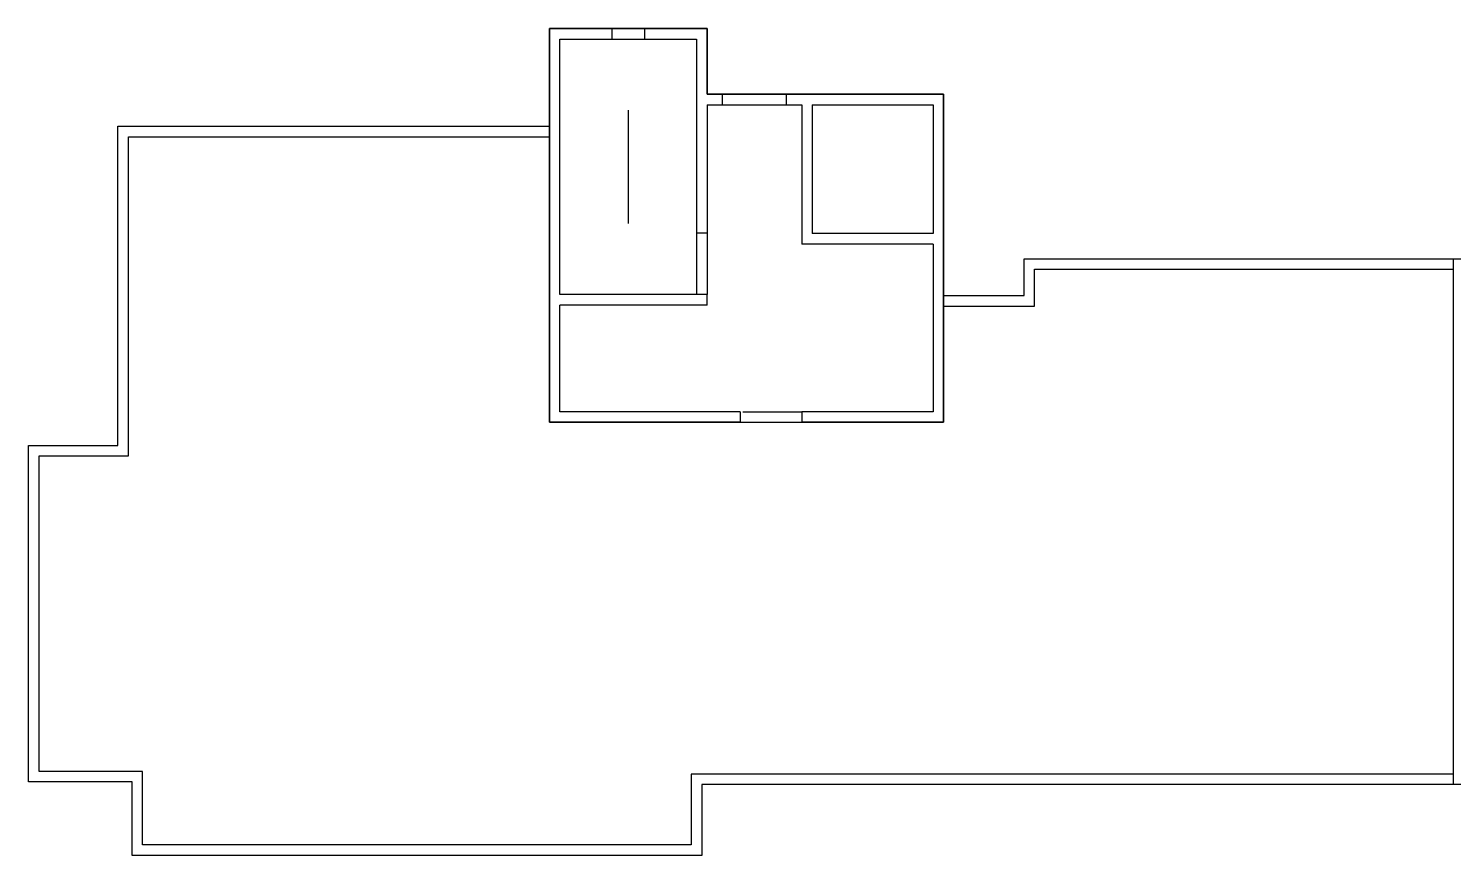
# Model space of a CAD drawing. Header units: metres. Extents: x -681087 to 1033303, y 74272 to 2630761.
# Drawn here: x 661064 to 688174, y 2105634 to 2121364 of the extents above; entities that cross this region are included whole.
import ezdxf

# ---------------------------------------------------------------- set-up
doc = ezdxf.new("R2010")
doc.units = ezdxf.units.M
for name, color, linetype in [('SKELETON_CLEAN', 7, 'Continuous'), ('SKELETON_ISOLATED', 1, 'Continuous'), ('SKELETON_ORIGINAL', 8, 'Continuous')]:
    doc.layers.add(name, color=color, linetype=linetype)

msp = doc.modelspace()

# ---------------------------------------------------------------- linework, layer by layer
at = {"layer": 'SKELETON_CLEAN'}
for p, q in [((670974, 2116689), (670974, 2121364)), ((670974, 2121364), (672164, 2121364)), ((670974, 2121364), (673974, 2121364)), ((672164, 2121364), (672164, 2121164)), ((672784, 2121364), (673974, 2121364)), ((672784, 2121364), (672784, 2121164)), ((673974, 2121364), (673974, 2120114)), ((671174, 2116304), (671174, 2121164)), ((671174, 2121164), (672164, 2121164)), ((672164, 2121164), (672784, 2121164)), ((672784, 2121164), (673774, 2121164)), ((673774, 2121164), (673774, 2117474)), ((673974, 2120114), (674264, 2120114)), ((674264, 2119914), (674264, 2120114)), ((674729, 2120114), (678474, 2120114)), ((675484, 2119914), (675484, 2120114)), ((678474, 2120114), (678474, 2115079)), ((673974, 2119914), (674264, 2119914)), ((673974, 2119914), (673974, 2117474)), ((674264, 2119914), (675484, 2119914)), ((675484, 2119914), (675774, 2119914)), ((675774, 2119914), (675774, 2117264)), ((675974, 2119914), (678274, 2119914)), ((675974, 2119914), (675974, 2117464)), ((678274, 2119914), (678274, 2117464)), ((662764, 2119504), (670974, 2119504)), ((662764, 2113434), (662764, 2119504)), ((662964, 2113234), (662964, 2119304)), ((662964, 2119304), (670974, 2119304)), ((673974, 2117474), (673774, 2117474)), ((673774, 2117474), (673774, 2116304)), ((673974, 2117474), (673974, 2116304)), ((678274, 2117464), (675974, 2117464)), ((678274, 2117264), (675774, 2117264)), ((678274, 2117264), (678274, 2114074)), ((680004, 2116284), (680004, 2116984)), ((680004, 2116984), (688330, 2116984)), ((680204, 2116084), (680204, 2116784)), ((680204, 2116784), (688174, 2116784)), ((673974, 2116304), (671174, 2116304)), ((673974, 2116104), (673974, 2116304)), ((678474, 2116284), (680004, 2116284)), ((673974, 2116104), (671174, 2116104)), ((671174, 2114074), (671174, 2116104)), ((678474, 2116084), (680204, 2116084)), ((674604, 2114074), (671174, 2114074)), ((674604, 2114074), (674604, 2113874)), ((674654, 2114074), (675774, 2114074)), ((678274, 2114074), (675774, 2114074)), ((675774, 2114074), (675774, 2113874)), ((674604, 2113874), (670974, 2113874)), ((670974, 2113874), (678474, 2113874)), ((678474, 2113874), (675774, 2113874)), ((661064, 2107034), (661064, 2113434)), ((661064, 2113434), (662764, 2113434)), ((661264, 2107234), (661264, 2113234)), ((661264, 2113234), (662964, 2113234)), ((663034, 2107034), (661064, 2107034)), ((663234, 2107234), (661264, 2107234)), ((663034, 2105634), (663034, 2107034)), ((663234, 2105834), (663234, 2107234)), ((688174, 2107184), (673674, 2107184)), ((673674, 2107184), (673674, 2105834)), ((688374, 2106984), (673874, 2106984)), ((673874, 2106984), (673874, 2105634)), ((673874, 2105634), (663034, 2105634)), ((673674, 2105834), (663234, 2105834))]:
    msp.add_line(p, q, dxfattribs=at)
at = {"layer": 'SKELETON_ISOLATED'}
msp.add_line((672474, 2119814), (672474, 2117654), dxfattribs=at)
at = {"layer": 'SKELETON_ORIGINAL'}
for p, q in [((670974, 2113874), (670974, 2121364)), ((670974, 2121364), (672164, 2121364)), ((670974, 2119504), (670974, 2121364)), ((670974, 2121364), (673974, 2121364)), ((670974, 2121364), (670974, 2113874)), ((673974, 2121364), (670974, 2121364)), ((672164, 2121364), (672164, 2121164)), ((672784, 2121364), (673974, 2121364)), ((672784, 2121364), (672784, 2121164)), ((673974, 2121364), (673974, 2120114)), ((673974, 2121364), (673974, 2120114)), ((673974, 2120114), (673974, 2121364)), ((671174, 2116304), (671174, 2121164)), ((671174, 2121164), (672164, 2121164)), ((672164, 2121164), (672784, 2121164)), ((672784, 2121164), (673774, 2121164)), ((673774, 2121164), (673774, 2117474)), ((673974, 2120114), (674264, 2120114)), ((673974, 2120114), (678474, 2120114)), ((678474, 2120114), (673974, 2120114)), ((674264, 2119914), (674264, 2120114)), ((675484, 2120114), (678474, 2120114)), ((675484, 2119914), (675484, 2120114)), ((678474, 2120114), (678474, 2113874)), ((678474, 2120114), (678474, 2116284)), ((678474, 2113874), (678474, 2120114)), ((672474, 2119814), (672474, 2117654)), ((673974, 2119914), (674264, 2119914)), ((673974, 2119914), (673974, 2117474)), ((674264, 2119914), (675484, 2119914)), ((675484, 2119914), (675774, 2119914)), ((675774, 2119914), (675774, 2117264)), ((675974, 2119914), (678274, 2119914)), ((675974, 2119914), (675974, 2117464)), ((678274, 2119914), (678274, 2117464)), ((662764, 2119504), (670974, 2119504)), ((662764, 2113434), (662764, 2119504)), ((662964, 2113234), (662964, 2119304)), ((662964, 2119304), (670974, 2119304)), ((673974, 2117474), (673774, 2117474)), ((673774, 2117474), (673774, 2116304)), ((673974, 2117474), (673974, 2116304)), ((678274, 2117464), (675974, 2117464)), ((678274, 2117264), (675774, 2117264)), ((678274, 2117264), (678274, 2114074)), ((680004, 2116284), (680004, 2116984)), ((680004, 2116984), (688330, 2116984)), ((680204, 2116084), (680204, 2116784)), ((680204, 2116784), (688174, 2116784)), ((688174, 2106984), (688174, 2116984)), ((688174, 2116984), (688330, 2116984)), ((673974, 2116304), (671174, 2116304)), ((673974, 2116104), (673974, 2116304)), ((678474, 2116284), (680004, 2116284)), ((673974, 2116104), (671174, 2116104)), ((671174, 2114074), (671174, 2116104)), ((678474, 2116084), (680204, 2116084)), ((674604, 2114074), (671174, 2114074)), ((674604, 2114074), (674604, 2113874)), ((674654, 2114074), (675774, 2114074)), ((678274, 2114074), (675774, 2114074)), ((675774, 2114074), (675774, 2113874)), ((674604, 2113874), (670974, 2113874)), ((670974, 2113874), (678474, 2113874)), ((678474, 2113874), (675774, 2113874)), ((661064, 2107034), (661064, 2113434)), ((661064, 2113434), (662764, 2113434)), ((661264, 2107234), (661264, 2113234)), ((661264, 2113234), (662964, 2113234)), ((663034, 2107034), (661064, 2107034)), ((663234, 2107234), (661264, 2107234)), ((663034, 2105634), (663034, 2107034)), ((663234, 2105834), (663234, 2107234)), ((688174, 2107184), (673674, 2107184)), ((673674, 2107184), (673674, 2105834)), ((688374, 2106984), (673874, 2106984)), ((673874, 2106984), (673874, 2105634)), ((688374, 2106984), (688174, 2106984)), ((673874, 2105634), (663034, 2105634)), ((673674, 2105834), (663234, 2105834))]:
    msp.add_line(p, q, dxfattribs=at)

doc.saveas('drawing.dxf')
